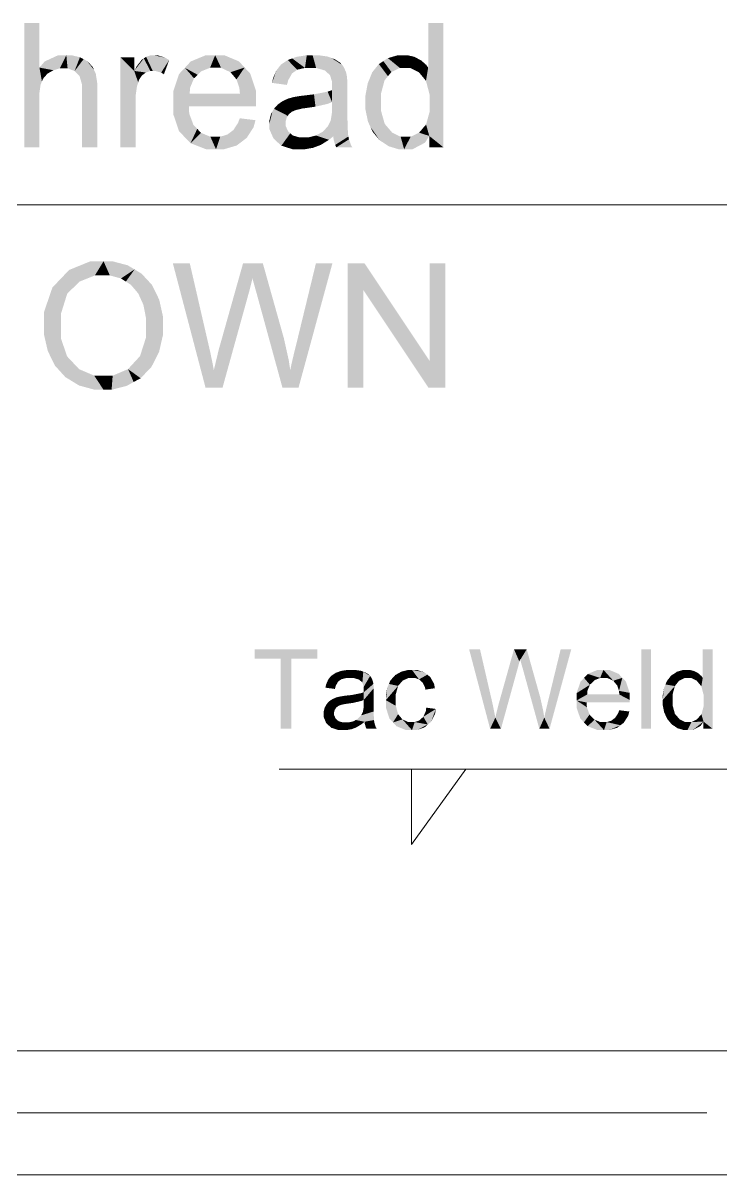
# Model space of a CAD drawing. Header units: millimetres. Extents: x 2 to 579, y 1 to 405.
# Drawn here: x 223.28 to 230.86, y 101.43 to 113.94 of the extents above; entities that cross this region are included whole.
import ezdxf

# ---------------------------------------------------------------- set-up
doc = ezdxf.new("R2010")
doc.units = ezdxf.units.MM
doc.linetypes.add('XKITLINE00', pattern=[0])
doc.layers.add('LinkedObject', color=7, linetype='Continuous', lineweight=0)

# ---------------------------------------------------------------- blocks, each defined once
blk = doc.blocks.new('*A4')
at = {"layer": 'LinkedObject'}
for points in [[(223.455, 113.94), (223.289, 112.59), (223.289, 113.94)], [(223.455, 113.456), (223.289, 112.59), (223.455, 113.94)], [(227.846, 113.94), (227.68, 113.456), (227.68, 113.94)], [(227.846, 113.94), (227.695, 113.165), (227.68, 113.456)], [(227.695, 113.165), (227.846, 113.94), (227.846, 112.59)], [(223.659, 113.591), (223.455, 113.456), (223.512, 113.523)], [(223.747, 113.591), (223.455, 113.456), (223.659, 113.591)], [(223.676, 113.448), (223.455, 113.456), (223.747, 113.591)], [(223.676, 113.448), (223.747, 113.591), (223.712, 113.448)], [(223.712, 113.448), (223.747, 113.591), (223.761, 113.448)], [(223.747, 113.591), (223.837, 113.419), (223.761, 113.448)], [(223.801, 113.591), (223.837, 113.419), (223.747, 113.591)], [(223.895, 113.569), (223.837, 113.419), (223.801, 113.591)], [(223.935, 113.548), (223.837, 113.419), (223.895, 113.569)], [(223.935, 113.548), (223.864, 113.391), (223.837, 113.419)], [(223.975, 113.526), (223.864, 113.391), (223.935, 113.548)], [(223.864, 113.391), (223.975, 113.526), (223.891, 113.363)], [(223.891, 113.363), (223.975, 113.526), (224.049, 113.429)], [(224.049, 113.429), (223.975, 113.526), (224.032, 113.467)], [(224.335, 113.569), (224.485, 113.42), (224.335, 112.59)], [(224.485, 113.42), (224.335, 113.569), (224.485, 113.569)], [(224.59, 113.557), (224.485, 113.42), (224.566, 113.541)], [(224.66, 113.419), (224.485, 113.42), (224.59, 113.557)], [(224.566, 113.541), (224.485, 113.42), (224.513, 113.472)], [(224.614, 113.574), (224.687, 113.419), (224.59, 113.557)], [(224.59, 113.557), (224.687, 113.419), (224.66, 113.419)], [(224.667, 113.591), (224.687, 113.419), (224.614, 113.574)], [(224.696, 113.591), (224.687, 113.419), (224.667, 113.591)], [(224.696, 113.591), (224.717, 113.419), (224.687, 113.419)], [(224.822, 113.564), (224.696, 113.591), (224.737, 113.591)], [(224.865, 113.538), (224.696, 113.591), (224.822, 113.564)], [(224.778, 113.402), (224.696, 113.591), (224.865, 113.538)], [(224.717, 113.419), (224.696, 113.591), (224.778, 113.402)], [(224.778, 113.402), (224.865, 113.538), (224.808, 113.384)], [(225.264, 113.591), (225.036, 113.454), (225.099, 113.523)], [(225.365, 113.591), (225.036, 113.454), (225.264, 113.591)], [(225.309, 113.454), (225.036, 113.454), (225.365, 113.591)], [(225.309, 113.454), (225.365, 113.591), (225.366, 113.454)], [(225.365, 113.591), (225.429, 113.454), (225.366, 113.454)], [(225.623, 113.524), (225.365, 113.591), (225.463, 113.591)], [(225.685, 113.457), (225.365, 113.591), (225.623, 113.524)], [(225.531, 113.406), (225.365, 113.591), (225.685, 113.457)], [(225.429, 113.454), (225.365, 113.591), (225.531, 113.406)], [(226.081, 113.49), (226.255, 113.433), (226.056, 113.458)], [(226.154, 113.539), (226.255, 113.433), (226.081, 113.49)], [(226.202, 113.556), (226.255, 113.433), (226.154, 113.539)], [(226.361, 113.591), (226.202, 113.556), (226.25, 113.573)], [(226.341, 113.453), (226.202, 113.556), (226.361, 113.591)], [(226.255, 113.433), (226.202, 113.556), (226.341, 113.453)], [(226.341, 113.453), (226.361, 113.591), (226.4, 113.453)], [(226.4, 113.453), (226.361, 113.591), (226.462, 113.453)], [(226.424, 113.591), (226.462, 113.453), (226.361, 113.591)], [(226.589, 113.576), (226.424, 113.591), (226.487, 113.591)], [(226.628, 113.561), (226.424, 113.591), (226.589, 113.576)], [(226.557, 113.425), (226.424, 113.591), (226.628, 113.561)], [(226.462, 113.453), (226.424, 113.591), (226.557, 113.425)], [(226.557, 113.425), (226.628, 113.561), (226.588, 113.397)], [(226.588, 113.397), (226.628, 113.561), (226.612, 113.376)], [(226.628, 113.561), (226.635, 113.305), (226.612, 113.376)], [(226.743, 113.487), (226.635, 113.305), (226.628, 113.561)], [(226.724, 113.509), (226.628, 113.561), (226.667, 113.546)], [(226.743, 113.487), (226.628, 113.561), (226.724, 113.509)], [(227.144, 113.495), (227.243, 113.363), (227.071, 113.404)], [(227.28, 113.408), (227.144, 113.495), (227.193, 113.527)], [(227.243, 113.363), (227.144, 113.495), (227.28, 113.408)], [(227.242, 113.559), (227.372, 113.453), (227.193, 113.527)], [(227.193, 113.527), (227.372, 113.453), (227.28, 113.408)], [(227.351, 113.591), (227.372, 113.453), (227.242, 113.559)], [(227.411, 113.591), (227.372, 113.453), (227.351, 113.591)], [(227.372, 113.453), (227.411, 113.591), (227.427, 113.453)], [(227.411, 113.591), (227.484, 113.453), (227.427, 113.453)], [(227.455, 113.591), (227.484, 113.453), (227.411, 113.591)], [(227.534, 113.572), (227.484, 113.453), (227.455, 113.591)], [(227.568, 113.553), (227.484, 113.453), (227.534, 113.572)], [(227.568, 113.553), (227.579, 113.406), (227.484, 113.453)], [(227.602, 113.535), (227.579, 113.406), (227.568, 113.553)], [(227.659, 113.486), (227.579, 113.406), (227.602, 113.535)], [(223.455, 113.183), (223.289, 112.59), (223.455, 113.456)], [(223.455, 113.183), (223.455, 113.456), (223.468, 113.273)], [(223.468, 113.273), (223.455, 113.456), (223.482, 113.306)], [(223.482, 113.306), (223.455, 113.456), (223.496, 113.338)], [(223.496, 113.338), (223.455, 113.456), (223.542, 113.39)], [(223.542, 113.39), (223.455, 113.456), (223.574, 113.409)], [(223.574, 113.409), (223.455, 113.456), (223.607, 113.428)], [(223.607, 113.428), (223.455, 113.456), (223.676, 113.448)], [(224.049, 113.429), (223.918, 113.272), (223.891, 113.363)], [(224.067, 113.392), (223.918, 113.272), (224.049, 113.429)], [(224.084, 113.282), (223.918, 113.272), (224.067, 113.392)], [(224.335, 112.59), (224.485, 113.42), (224.501, 112.59)], [(224.485, 113.42), (224.501, 113.102), (224.501, 112.59)], [(224.501, 113.102), (224.485, 113.42), (224.501, 113.155)], [(224.501, 113.155), (224.485, 113.42), (224.515, 113.252)], [(224.515, 113.252), (224.485, 113.42), (224.528, 113.296)], [(224.528, 113.296), (224.485, 113.42), (224.538, 113.325)], [(224.538, 113.325), (224.485, 113.42), (224.568, 113.37)], [(224.568, 113.37), (224.485, 113.42), (224.59, 113.387)], [(224.59, 113.387), (224.485, 113.42), (224.611, 113.403)], [(224.611, 113.403), (224.485, 113.42), (224.66, 113.419)], [(225.036, 113.454), (224.909, 113.195), (224.972, 113.386)], [(225.135, 113.34), (224.909, 113.195), (225.036, 113.454)], [(225.036, 113.454), (225.174, 113.378), (225.135, 113.34)], [(225.174, 113.378), (225.036, 113.454), (225.213, 113.416)], [(225.213, 113.416), (225.036, 113.454), (225.309, 113.454)], [(225.531, 113.406), (225.685, 113.457), (225.571, 113.359)], [(225.685, 113.457), (225.597, 113.328), (225.571, 113.359)], [(225.597, 113.328), (225.685, 113.457), (225.628, 113.235)], [(225.628, 113.235), (225.685, 113.457), (225.809, 113.202)], [(225.809, 113.202), (225.685, 113.457), (225.747, 113.39)], [(226.056, 113.458), (225.983, 113.29), (226.031, 113.426)], [(226.2, 113.392), (225.983, 113.29), (226.056, 113.458)], [(226.031, 113.426), (225.983, 113.29), (225.994, 113.342)], [(226.159, 113.32), (225.983, 113.29), (226.2, 113.392)], [(226.2, 113.392), (226.056, 113.458), (226.227, 113.412)], [(226.227, 113.412), (226.056, 113.458), (226.255, 113.433)], [(226.761, 113.465), (226.635, 113.305), (226.743, 113.487)], [(226.787, 113.408), (226.635, 113.305), (226.761, 113.465)], [(226.794, 113.374), (226.635, 113.305), (226.787, 113.408)], [(226.635, 113.305), (226.794, 113.374), (226.798, 113.353)], [(227.071, 113.404), (227.243, 113.363), (227.047, 113.344)], [(227.047, 113.344), (227.243, 113.363), (227.206, 113.318)], [(227.68, 113.456), (227.579, 113.406), (227.659, 113.486)], [(227.579, 113.406), (227.68, 113.456), (227.618, 113.359)], [(227.618, 113.359), (227.68, 113.456), (227.656, 113.312)], [(227.68, 113.456), (227.695, 113.165), (227.656, 113.312)], [(224.084, 113.21), (223.918, 113.272), (224.084, 113.282)], [(223.918, 113.272), (224.084, 113.21), (223.918, 113.21)], [(225.092, 113.237), (224.909, 113.195), (225.135, 113.34)], [(224.909, 113.195), (225.092, 113.237), (225.088, 113.174)], [(225.983, 113.29), (226.159, 113.32), (226.145, 113.268)], [(226.635, 113.228), (226.798, 113.353), (226.634, 113.211)], [(226.634, 113.211), (226.798, 113.353), (226.635, 113.082)], [(226.635, 113.305), (226.798, 113.353), (226.635, 113.254)], [(226.635, 113.254), (226.798, 113.353), (226.635, 113.25)], [(226.635, 113.25), (226.798, 113.353), (226.635, 113.228)], [(226.803, 113.277), (226.635, 113.082), (226.798, 113.353)], [(226.803, 113.221), (226.635, 113.082), (226.803, 113.277)], [(227.047, 113.344), (226.998, 113.079), (227.023, 113.285)], [(227.206, 113.318), (226.998, 113.079), (227.047, 113.344)], [(227.168, 113.176), (226.998, 113.079), (227.206, 113.318)], [(227.023, 113.285), (226.998, 113.079), (226.998, 113.152)], [(223.455, 113.125), (223.289, 112.59), (223.455, 113.183)], [(223.289, 112.59), (223.455, 113.125), (223.455, 112.59)], [(223.918, 112.59), (224.084, 113.21), (224.084, 112.59)], [(223.918, 113.21), (224.084, 113.21), (223.918, 112.59)], [(225.088, 113.174), (224.909, 113.071), (224.909, 113.195)], [(225.088, 113.174), (225.809, 113.081), (224.909, 113.071)], [(225.634, 113.174), (225.809, 113.081), (225.088, 113.174)], [(225.628, 113.235), (225.809, 113.202), (225.634, 113.174)], [(225.809, 113.081), (225.634, 113.174), (225.809, 113.202)], [(226.159, 113.12), (226.199, 112.977), (226.099, 113.093)], [(226.192, 113.129), (226.199, 112.977), (226.159, 113.12)], [(226.216, 113.136), (226.241, 112.995), (226.192, 113.129)], [(226.199, 112.977), (226.192, 113.129), (226.22, 112.986)], [(226.22, 112.986), (226.192, 113.129), (226.241, 112.995)], [(226.29, 113.148), (226.313, 113.012), (226.216, 113.136)], [(226.216, 113.136), (226.313, 113.012), (226.241, 112.995)], [(226.339, 113.154), (226.365, 113.019), (226.29, 113.148)], [(226.29, 113.148), (226.365, 113.019), (226.313, 113.012)], [(226.439, 113.166), (226.455, 113.032), (226.339, 113.154)], [(226.339, 113.154), (226.455, 113.032), (226.365, 113.019)], [(226.587, 113.195), (226.635, 113.082), (226.439, 113.166)], [(226.439, 113.166), (226.635, 113.082), (226.455, 113.032)], [(226.634, 113.211), (226.635, 113.082), (226.587, 113.195)], [(226.803, 113.221), (226.634, 113.021), (226.635, 113.082)], [(226.803, 113), (226.634, 113.021), (226.803, 113.221)], [(226.998, 113.079), (227.168, 113.176), (227.168, 113.079)], [(227.695, 113.165), (227.846, 112.59), (227.695, 113.065)], [(225.809, 113.074), (224.909, 113.071), (225.809, 113.081)], [(225.809, 113.052), (224.909, 113.071), (225.809, 113.074)], [(224.909, 113.071), (225.034, 112.701), (224.909, 112.952)], [(225.083, 112.957), (225.034, 112.701), (224.909, 113.071)], [(225.083, 112.957), (224.909, 113.071), (225.079, 113.037)], [(225.808, 113.037), (224.909, 113.071), (225.809, 113.052)], [(225.079, 113.037), (224.909, 113.071), (225.808, 113.037)], [(226.004, 113.009), (226.155, 112.932), (225.987, 112.98)], [(226.047, 113.057), (226.155, 112.932), (226.004, 113.009)], [(226.166, 112.95), (226.047, 113.057), (226.073, 113.075)], [(226.155, 112.932), (226.047, 113.057), (226.166, 112.95)], [(226.099, 113.093), (226.199, 112.977), (226.073, 113.075)], [(226.073, 113.075), (226.199, 112.977), (226.166, 112.95)], [(226.455, 113.032), (226.635, 113.082), (226.59, 113.063)], [(226.621, 112.883), (226.803, 113), (226.803, 112.885)], [(226.634, 112.966), (226.803, 113), (226.621, 112.883)], [(226.803, 113), (226.634, 112.966), (226.634, 113.021)], [(226.998, 113.079), (227.168, 112.985), (226.998, 113.004)], [(227.168, 112.985), (226.998, 113.079), (227.168, 113.079)], [(226.998, 113.004), (227.168, 112.985), (227.025, 112.871)], [(227.695, 113.065), (227.846, 112.59), (227.695, 112.974)], [(224.909, 112.952), (225.034, 112.701), (224.971, 112.767)], [(225.129, 112.833), (225.034, 112.701), (225.083, 112.957)], [(225.562, 112.777), (225.803, 112.885), (225.708, 112.693)], [(225.613, 112.854), (225.803, 112.885), (225.562, 112.777)], [(225.803, 112.885), (225.613, 112.854), (225.632, 112.906)], [(225.708, 112.693), (225.803, 112.885), (225.783, 112.81)], [(225.987, 112.98), (225.955, 112.849), (225.971, 112.95)], [(226.143, 112.914), (225.955, 112.849), (225.987, 112.98)], [(225.971, 112.95), (225.955, 112.849), (225.955, 112.884)], [(226.132, 112.875), (225.955, 112.849), (226.143, 112.914)], [(225.955, 112.849), (226.132, 112.875), (226.132, 112.853)], [(225.987, 112.98), (226.155, 112.932), (226.143, 112.914)], [(226.536, 112.761), (226.803, 112.885), (226.808, 112.739)], [(226.59, 112.819), (226.803, 112.885), (226.536, 112.761)], [(226.608, 112.855), (226.803, 112.885), (226.59, 112.819)], [(226.803, 112.885), (226.608, 112.855), (226.621, 112.883)], [(227.025, 112.871), (227.168, 112.985), (227.052, 112.813)], [(227.052, 112.813), (227.168, 112.985), (227.208, 112.844)], [(227.695, 112.974), (227.846, 112.59), (227.657, 112.838)], [(225.034, 112.701), (225.129, 112.833), (225.097, 112.635)], [(225.17, 112.791), (225.097, 112.635), (225.129, 112.833)], [(225.211, 112.748), (225.097, 112.635), (225.17, 112.791)], [(225.211, 112.748), (225.374, 112.569), (225.097, 112.635)], [(225.313, 112.705), (225.374, 112.569), (225.211, 112.748)], [(225.53, 112.753), (225.708, 112.693), (225.497, 112.729)], [(225.562, 112.777), (225.708, 112.693), (225.53, 112.753)], [(226.132, 112.82), (225.955, 112.849), (226.132, 112.853)], [(225.955, 112.849), (226.132, 112.82), (225.955, 112.787)], [(225.955, 112.787), (226.132, 112.82), (225.998, 112.687)], [(225.998, 112.687), (226.132, 112.82), (226.041, 112.647)], [(226.041, 112.647), (226.132, 112.82), (226.157, 112.765)], [(226.157, 112.765), (226.084, 112.608), (226.041, 112.647)], [(226.182, 112.743), (226.084, 112.608), (226.157, 112.765)], [(226.207, 112.72), (226.084, 112.608), (226.182, 112.743)], [(226.649, 112.71), (226.461, 112.719), (226.498, 112.74)], [(226.536, 112.761), (226.808, 112.739), (226.498, 112.74)], [(226.808, 112.739), (226.649, 112.71), (226.498, 112.74)], [(226.649, 112.71), (226.808, 112.739), (226.652, 112.676)], [(226.652, 112.676), (226.808, 112.739), (226.813, 112.708)], [(227.208, 112.844), (227.155, 112.665), (227.052, 112.813)], [(227.052, 112.813), (227.155, 112.665), (227.079, 112.755)], [(227.248, 112.798), (227.155, 112.665), (227.208, 112.844)], [(227.155, 112.665), (227.248, 112.798), (227.204, 112.633)], [(227.204, 112.633), (227.248, 112.798), (227.287, 112.752)], [(227.287, 112.752), (227.419, 112.569), (227.204, 112.633)], [(227.381, 112.705), (227.419, 112.569), (227.287, 112.752)], [(227.581, 112.749), (227.692, 112.714), (227.489, 112.705)], [(227.692, 112.714), (227.581, 112.749), (227.619, 112.794)], [(227.657, 112.838), (227.692, 112.714), (227.619, 112.794)], [(227.657, 112.838), (227.846, 112.59), (227.692, 112.714)], [(225.097, 112.635), (225.374, 112.569), (225.267, 112.569)], [(225.374, 112.705), (225.374, 112.569), (225.313, 112.705)], [(225.42, 112.705), (225.654, 112.652), (225.374, 112.569)], [(225.42, 112.705), (225.374, 112.569), (225.374, 112.705)], [(225.374, 112.569), (225.654, 112.652), (225.459, 112.569)], [(225.497, 112.729), (225.654, 112.652), (225.42, 112.705)], [(225.459, 112.569), (225.654, 112.652), (225.599, 112.61)], [(225.654, 112.652), (225.497, 112.729), (225.708, 112.693)], [(226.084, 112.608), (226.207, 112.72), (226.208, 112.569)], [(226.289, 112.569), (226.207, 112.72), (226.28, 112.698)], [(226.208, 112.569), (226.207, 112.72), (226.289, 112.569)], [(226.28, 112.698), (226.337, 112.569), (226.289, 112.569)], [(226.328, 112.698), (226.337, 112.569), (226.28, 112.698)], [(226.376, 112.698), (226.337, 112.569), (226.328, 112.698)], [(226.337, 112.569), (226.376, 112.698), (226.429, 112.585)], [(226.471, 112.601), (226.376, 112.698), (226.461, 112.719)], [(226.429, 112.585), (226.376, 112.698), (226.471, 112.601)], [(226.602, 112.672), (226.461, 112.719), (226.649, 112.71)], [(226.514, 112.617), (226.461, 112.719), (226.602, 112.672)], [(226.471, 112.601), (226.461, 112.719), (226.514, 112.617)], [(226.813, 112.708), (226.669, 112.616), (226.652, 112.676)], [(226.819, 112.677), (226.669, 112.616), (226.813, 112.708)], [(226.819, 112.677), (226.682, 112.59), (226.669, 112.616)], [(226.84, 112.618), (226.682, 112.59), (226.819, 112.677)], [(226.682, 112.59), (226.84, 112.618), (226.855, 112.59)], [(227.204, 112.633), (227.419, 112.569), (227.253, 112.601)], [(227.419, 112.569), (227.381, 112.705), (227.434, 112.705)], [(227.419, 112.569), (227.692, 112.714), (227.509, 112.569)], [(227.489, 112.705), (227.692, 112.714), (227.419, 112.569)], [(227.489, 112.705), (227.419, 112.569), (227.434, 112.705)], [(227.509, 112.569), (227.692, 112.714), (227.646, 112.641)], [(227.692, 112.714), (227.846, 112.59), (227.692, 112.59)], [(227.253, 112.601), (227.419, 112.569), (227.36, 112.569)], [(224.01, 111.353), (223.687, 111.163), (223.777, 111.258)], [(224.152, 111.353), (223.687, 111.163), (224.01, 111.353)], [(224.058, 111.199), (223.687, 111.163), (224.152, 111.353)], [(224.058, 111.199), (224.152, 111.353), (224.153, 111.199)], [(224.152, 111.353), (224.22, 111.199), (224.153, 111.199)], [(224.414, 111.309), (224.152, 111.353), (224.246, 111.353)], [(224.489, 111.264), (224.152, 111.353), (224.414, 111.309)], [(224.341, 111.166), (224.152, 111.353), (224.489, 111.264)], [(224.22, 111.199), (224.152, 111.353), (224.341, 111.166)], [(224.341, 111.166), (224.489, 111.264), (224.394, 111.132)], [(224.489, 111.264), (224.448, 111.098), (224.394, 111.132)], [(224.448, 111.098), (224.489, 111.264), (224.529, 111.003)], [(224.679, 111.095), (224.489, 111.264), (224.564, 111.219)], [(224.718, 111.015), (224.489, 111.264), (224.679, 111.095)], [(224.529, 111.003), (224.489, 111.264), (224.718, 111.015)], [(225.089, 111.33), (225.26, 109.98), (224.905, 111.33)], [(225.293, 110.445), (225.26, 109.98), (225.089, 111.33)], [(225.668, 111.33), (225.73, 111.008), (225.411, 110.418)], [(225.73, 111.008), (225.668, 111.33), (225.739, 111.041)], [(225.739, 111.041), (225.668, 111.33), (225.759, 111.121)], [(225.759, 111.121), (225.668, 111.33), (225.771, 111.167)], [(225.883, 111.33), (225.771, 111.167), (225.668, 111.33)], [(225.771, 111.167), (225.883, 111.33), (225.774, 111.152)], [(225.774, 111.152), (225.883, 111.33), (225.796, 111.073)], [(225.796, 111.073), (225.883, 111.33), (225.814, 111.009)], [(225.814, 111.009), (225.883, 111.33), (226.075, 110.646)], [(226.639, 111.33), (226.249, 110.462), (226.46, 111.33)], [(226.271, 109.98), (226.249, 110.462), (226.639, 111.33)], [(226.804, 111.33), (226.976, 111.04), (226.804, 109.98)], [(226.976, 111.04), (226.804, 111.33), (226.988, 111.33)], [(226.976, 111.04), (226.988, 111.33), (227.683, 109.98)], [(227.683, 109.98), (226.988, 111.33), (227.695, 110.271)], [(227.867, 111.33), (227.695, 110.271), (227.695, 111.33)], [(227.867, 109.98), (227.695, 110.271), (227.867, 111.33)], [(223.687, 111.163), (223.506, 110.637), (223.596, 111.068)], [(223.758, 111.004), (223.506, 110.637), (223.687, 111.163)], [(223.895, 111.134), (223.687, 111.163), (224.058, 111.199)], [(223.687, 111.163), (223.895, 111.134), (223.827, 111.069)], [(223.758, 111.004), (223.687, 111.163), (223.827, 111.069)], [(223.596, 111.068), (223.506, 110.637), (223.506, 110.805)], [(223.69, 110.787), (223.506, 110.637), (223.758, 111.004)], [(224.529, 111.003), (224.718, 111.015), (224.557, 110.941)], [(224.718, 111.015), (224.585, 110.88), (224.557, 110.941)], [(224.585, 110.88), (224.718, 111.015), (224.613, 110.736)], [(224.613, 110.736), (224.718, 111.015), (224.797, 110.754)], [(224.797, 110.754), (224.718, 111.015), (224.757, 110.935)], [(225.411, 110.418), (225.73, 111.008), (225.445, 109.98)], [(226.075, 110.646), (226.096, 109.98), (225.814, 111.009)], [(226.804, 109.98), (226.976, 111.04), (226.976, 109.98)], [(223.506, 110.637), (223.69, 110.787), (223.69, 110.634)], [(224.613, 110.654), (224.797, 110.754), (224.797, 110.653)], [(224.613, 110.736), (224.797, 110.754), (224.613, 110.654)], [(223.506, 110.637), (223.69, 110.512), (223.506, 110.549)], [(223.69, 110.512), (223.506, 110.637), (223.69, 110.634)], [(224.548, 110.322), (224.797, 110.653), (224.714, 110.286)], [(224.613, 110.524), (224.797, 110.653), (224.548, 110.322)], [(224.797, 110.653), (224.613, 110.524), (224.613, 110.654)], [(224.714, 110.286), (224.797, 110.653), (224.755, 110.367)], [(224.755, 110.367), (224.797, 110.653), (224.797, 110.55)], [(226.111, 110.519), (226.096, 109.98), (226.075, 110.646)], [(223.506, 110.549), (223.69, 110.512), (223.545, 110.38)], [(223.545, 110.38), (223.69, 110.512), (223.583, 110.301)], [(223.583, 110.301), (223.69, 110.512), (223.755, 110.32)], [(226.164, 110.281), (226.096, 109.98), (226.111, 110.519)], [(225.309, 110.376), (225.26, 109.98), (225.293, 110.445)], [(225.338, 110.238), (225.26, 109.98), (225.309, 110.376)], [(225.406, 110.402), (225.445, 109.98), (225.376, 110.277)], [(225.411, 110.418), (225.445, 109.98), (225.406, 110.402)], [(226.228, 110.38), (226.271, 109.98), (226.194, 110.233)], [(226.249, 110.462), (226.271, 109.98), (226.228, 110.38)], [(223.755, 110.32), (223.736, 110.095), (223.583, 110.301)], [(223.583, 110.301), (223.736, 110.095), (223.622, 110.221)], [(223.821, 110.25), (223.736, 110.095), (223.755, 110.32)], [(223.736, 110.095), (223.821, 110.25), (223.811, 110.049)], [(223.811, 110.049), (223.821, 110.25), (223.887, 110.18)], [(224.483, 110.252), (224.555, 110.082), (224.418, 110.181)], [(224.714, 110.286), (224.483, 110.252), (224.548, 110.322)], [(224.672, 110.205), (224.483, 110.252), (224.714, 110.286)], [(224.555, 110.082), (224.483, 110.252), (224.672, 110.205)], [(225.35, 110.169), (225.26, 109.98), (225.338, 110.238)], [(225.376, 110.277), (225.445, 109.98), (225.35, 110.169)], [(226.181, 110.169), (226.096, 109.98), (226.164, 110.281)], [(227.695, 110.271), (227.867, 109.98), (227.683, 109.98)], [(223.887, 110.18), (224.151, 109.957), (223.811, 110.049)], [(224.051, 110.11), (224.151, 109.957), (223.887, 110.18)], [(224.151, 109.957), (224.051, 110.11), (224.15, 110.11)], [(224.251, 110.11), (224.151, 109.957), (224.15, 110.11)], [(224.151, 109.957), (224.251, 110.11), (224.239, 109.957)], [(224.239, 109.957), (224.251, 110.11), (224.403, 109.999)], [(224.479, 110.041), (224.251, 110.11), (224.418, 110.181)], [(224.403, 109.999), (224.251, 110.11), (224.479, 110.041)], [(224.418, 110.181), (224.555, 110.082), (224.479, 110.041)], [(225.35, 110.169), (225.445, 109.98), (225.26, 109.98)], [(226.181, 110.169), (226.271, 109.98), (226.096, 109.98)], [(226.194, 110.233), (226.271, 109.98), (226.181, 110.169)], [(223.811, 110.049), (224.151, 109.957), (223.886, 110.003)], [(223.886, 110.003), (224.151, 109.957), (224.056, 109.957)], [(225.793, 107.138), (226.077, 107.036), (225.793, 107.036)], [(226.191, 107.036), (226.077, 107.036), (225.793, 107.138)], [(226.191, 107.036), (225.793, 107.138), (226.477, 107.138)], [(226.191, 107.036), (226.477, 107.138), (226.477, 107.036)], [(228.243, 107.138), (228.353, 106.274), (228.125, 107.138)], [(228.374, 106.571), (228.353, 106.274), (228.243, 107.138)], [(228.613, 107.138), (228.653, 106.932), (228.449, 106.554)], [(228.653, 106.932), (228.613, 107.138), (228.659, 106.953)], [(228.659, 106.953), (228.613, 107.138), (228.672, 107.003)], [(228.672, 107.003), (228.613, 107.138), (228.679, 107.033)], [(228.751, 107.138), (228.679, 107.033), (228.613, 107.138)], [(228.679, 107.033), (228.751, 107.138), (228.681, 107.024)], [(228.681, 107.024), (228.751, 107.138), (228.695, 106.973)], [(228.695, 106.973), (228.751, 107.138), (228.707, 106.932)], [(228.707, 106.932), (228.751, 107.138), (228.874, 106.7)], [(229.235, 107.138), (228.985, 106.582), (229.12, 107.138)], [(228.999, 106.274), (228.985, 106.582), (229.235, 107.138)], [(230.103, 107.138), (229.996, 106.274), (229.996, 107.138)], [(230.103, 106.274), (229.996, 106.274), (230.103, 107.138)], [(230.771, 107.138), (230.664, 106.828), (230.664, 107.138)], [(230.771, 107.138), (230.674, 106.641), (230.664, 106.828)], [(230.674, 106.641), (230.771, 107.138), (230.771, 106.274)], [(226.077, 106.274), (226.191, 107.036), (226.191, 106.274)], [(226.077, 107.036), (226.191, 107.036), (226.077, 106.274)], [(226.673, 106.881), (226.737, 106.813), (226.626, 106.849)], [(226.703, 106.892), (226.737, 106.813), (226.673, 106.881)], [(226.805, 106.914), (226.703, 106.892), (226.734, 106.903)], [(226.792, 106.826), (226.703, 106.892), (226.805, 106.914)], [(226.737, 106.813), (226.703, 106.892), (226.792, 106.826)], [(226.792, 106.826), (226.805, 106.914), (226.83, 106.826)], [(226.83, 106.826), (226.805, 106.914), (226.87, 106.826)], [(226.845, 106.914), (226.87, 106.826), (226.805, 106.914)], [(226.95, 106.904), (226.845, 106.914), (226.885, 106.914)], [(226.975, 106.895), (226.845, 106.914), (226.95, 106.904)], [(226.93, 106.808), (226.845, 106.914), (226.975, 106.895)], [(226.87, 106.826), (226.845, 106.914), (226.93, 106.808)], [(226.93, 106.808), (226.975, 106.895), (226.95, 106.79)], [(226.95, 106.79), (226.975, 106.895), (226.965, 106.777)], [(226.975, 106.895), (226.98, 106.731), (226.965, 106.777)], [(227.049, 106.848), (226.98, 106.731), (226.975, 106.895)], [(227.037, 106.862), (226.975, 106.895), (227, 106.886)], [(227.049, 106.848), (226.975, 106.895), (227.037, 106.862)], [(227.321, 106.857), (227.378, 106.769), (227.27, 106.8)], [(227.403, 106.798), (227.321, 106.857), (227.355, 106.876)], [(227.378, 106.769), (227.321, 106.857), (227.403, 106.798)], [(227.389, 106.895), (227.468, 106.827), (227.355, 106.876)], [(227.355, 106.876), (227.468, 106.827), (227.403, 106.798)], [(227.464, 106.914), (227.468, 106.827), (227.389, 106.895)], [(227.504, 106.914), (227.468, 106.827), (227.464, 106.914)], [(227.468, 106.827), (227.504, 106.914), (227.508, 106.827)], [(227.504, 106.914), (227.535, 106.827), (227.508, 106.827)], [(227.638, 106.888), (227.504, 106.914), (227.555, 106.914)], [(227.671, 106.862), (227.504, 106.914), (227.638, 106.888)], [(227.58, 106.811), (227.504, 106.914), (227.671, 106.862)], [(227.535, 106.827), (227.504, 106.914), (227.58, 106.811)], [(227.58, 106.811), (227.671, 106.862), (227.599, 106.795)], [(227.671, 106.862), (227.617, 106.779), (227.599, 106.795)], [(227.617, 106.779), (227.671, 106.862), (227.643, 106.731)], [(227.643, 106.731), (227.671, 106.862), (227.753, 106.715)], [(227.744, 106.763), (227.671, 106.862), (227.703, 106.836)], [(227.753, 106.715), (227.671, 106.862), (227.744, 106.763)], [(228.449, 106.554), (228.653, 106.932), (228.471, 106.274)], [(228.874, 106.7), (228.888, 106.274), (228.707, 106.932)], [(229.415, 106.87), (229.488, 106.802), (229.374, 106.827)], [(229.585, 106.914), (229.415, 106.87), (229.52, 106.914)], [(229.549, 106.827), (229.415, 106.87), (229.585, 106.914)], [(229.488, 106.802), (229.415, 106.87), (229.549, 106.827)], [(229.549, 106.827), (229.585, 106.914), (229.586, 106.827)], [(229.585, 106.914), (229.626, 106.827), (229.586, 106.827)], [(229.75, 106.871), (229.585, 106.914), (229.648, 106.914)], [(229.79, 106.828), (229.585, 106.914), (229.75, 106.871)], [(229.692, 106.796), (229.585, 106.914), (229.79, 106.828)], [(229.626, 106.827), (229.585, 106.914), (229.692, 106.796)], [(230.408, 106.797), (230.321, 106.853), (230.353, 106.873)], [(230.384, 106.894), (230.467, 106.826), (230.353, 106.873)], [(230.353, 106.873), (230.467, 106.826), (230.408, 106.797)], [(230.454, 106.914), (230.467, 106.826), (230.384, 106.894)], [(230.492, 106.914), (230.467, 106.826), (230.454, 106.914)], [(230.467, 106.826), (230.492, 106.914), (230.502, 106.826)], [(230.492, 106.914), (230.539, 106.826), (230.502, 106.826)], [(230.52, 106.914), (230.539, 106.826), (230.492, 106.914)], [(230.571, 106.902), (230.539, 106.826), (230.52, 106.914)], [(230.593, 106.89), (230.539, 106.826), (230.571, 106.902)], [(230.593, 106.89), (230.6, 106.796), (230.539, 106.826)], [(230.615, 106.878), (230.6, 106.796), (230.593, 106.89)], [(230.65, 106.847), (230.6, 106.796), (230.615, 106.878)], [(226.609, 106.829), (226.563, 106.721), (226.593, 106.808)], [(226.701, 106.787), (226.563, 106.721), (226.609, 106.829)], [(226.593, 106.808), (226.563, 106.721), (226.57, 106.755)], [(226.675, 106.741), (226.563, 106.721), (226.701, 106.787)], [(226.563, 106.721), (226.675, 106.741), (226.667, 106.707)], [(226.626, 106.849), (226.737, 106.813), (226.609, 106.829)], [(226.701, 106.787), (226.609, 106.829), (226.719, 106.8)], [(226.719, 106.8), (226.609, 106.829), (226.737, 106.813)], [(227.061, 106.833), (226.98, 106.731), (227.049, 106.848)], [(227.077, 106.797), (226.98, 106.731), (227.061, 106.833)], [(227.082, 106.775), (226.98, 106.731), (227.077, 106.797)], [(226.98, 106.731), (227.082, 106.775), (227.085, 106.762)], [(226.98, 106.731), (227.085, 106.762), (226.98, 106.699)], [(226.98, 106.699), (227.085, 106.762), (226.98, 106.696)], [(226.98, 106.696), (227.085, 106.762), (226.98, 106.682)], [(226.98, 106.682), (227.085, 106.762), (226.98, 106.671)], [(226.98, 106.671), (227.085, 106.762), (226.98, 106.588)], [(227.087, 106.713), (226.98, 106.588), (227.085, 106.762)], [(227.253, 106.762), (227.22, 106.585), (227.236, 106.724)], [(227.353, 106.74), (227.22, 106.585), (227.253, 106.762)], [(227.328, 106.65), (227.22, 106.585), (227.353, 106.74)], [(227.27, 106.8), (227.378, 106.769), (227.253, 106.762)], [(227.253, 106.762), (227.378, 106.769), (227.353, 106.74)], [(227.643, 106.731), (227.753, 106.715), (227.651, 106.7)], [(229.374, 106.827), (229.293, 106.661), (229.334, 106.783)], [(229.438, 106.753), (229.293, 106.661), (229.374, 106.827)], [(229.411, 106.688), (229.293, 106.661), (229.438, 106.753)], [(229.374, 106.827), (229.488, 106.802), (229.438, 106.753)], [(229.692, 106.796), (229.79, 106.828), (229.717, 106.765)], [(229.79, 106.828), (229.734, 106.746), (229.717, 106.765)], [(229.734, 106.746), (229.79, 106.828), (229.754, 106.686)], [(229.754, 106.686), (229.79, 106.828), (229.869, 106.665)], [(229.869, 106.665), (229.79, 106.828), (229.83, 106.786)], [(230.259, 106.756), (230.228, 106.586), (230.244, 106.718)], [(230.361, 106.739), (230.228, 106.586), (230.259, 106.756)], [(230.337, 106.648), (230.228, 106.586), (230.361, 106.739)], [(230.275, 106.794), (230.384, 106.768), (230.259, 106.756)], [(230.259, 106.756), (230.384, 106.768), (230.361, 106.739)], [(230.321, 106.853), (230.384, 106.768), (230.275, 106.794)], [(230.384, 106.768), (230.321, 106.853), (230.408, 106.797)], [(230.664, 106.828), (230.6, 106.796), (230.65, 106.847)], [(230.6, 106.796), (230.664, 106.828), (230.624, 106.766)], [(230.624, 106.766), (230.664, 106.828), (230.649, 106.736)], [(230.664, 106.828), (230.674, 106.641), (230.649, 106.736)], [(226.675, 106.613), (226.701, 106.521), (226.637, 106.595)], [(226.697, 106.619), (226.701, 106.521), (226.675, 106.613)], [(226.712, 106.623), (226.728, 106.533), (226.697, 106.619)], [(226.701, 106.521), (226.697, 106.619), (226.715, 106.527)], [(226.715, 106.527), (226.697, 106.619), (226.728, 106.533)], [(226.759, 106.631), (226.774, 106.543), (226.712, 106.623)], [(226.712, 106.623), (226.774, 106.543), (226.728, 106.533)], [(226.791, 106.635), (226.807, 106.548), (226.759, 106.631)], [(226.759, 106.631), (226.807, 106.548), (226.774, 106.543)], [(226.855, 106.642), (226.865, 106.556), (226.791, 106.635)], [(226.791, 106.635), (226.865, 106.556), (226.807, 106.548)], [(226.949, 106.661), (226.98, 106.588), (226.855, 106.642)], [(226.855, 106.642), (226.98, 106.588), (226.865, 106.556)], [(226.98, 106.671), (226.98, 106.588), (226.949, 106.661)], [(227.087, 106.678), (226.98, 106.588), (227.087, 106.713)], [(227.087, 106.678), (226.98, 106.549), (226.98, 106.588)], [(227.087, 106.536), (226.98, 106.549), (227.087, 106.678)], [(227.236, 106.724), (227.22, 106.585), (227.22, 106.635)], [(227.22, 106.585), (227.328, 106.65), (227.328, 106.587)], [(228.897, 106.619), (228.888, 106.274), (228.874, 106.7)], [(228.931, 106.466), (228.888, 106.274), (228.897, 106.619)], [(229.293, 106.661), (229.411, 106.688), (229.408, 106.647)], [(229.408, 106.647), (229.293, 106.582), (229.293, 106.661)], [(229.408, 106.647), (229.869, 106.588), (229.293, 106.582)], [(229.757, 106.647), (229.869, 106.588), (229.408, 106.647)], [(229.754, 106.686), (229.869, 106.665), (229.757, 106.647)], [(229.869, 106.588), (229.757, 106.647), (229.869, 106.665)], [(230.244, 106.718), (230.228, 106.586), (230.228, 106.633)], [(230.228, 106.586), (230.337, 106.648), (230.337, 106.586)], [(230.674, 106.641), (230.771, 106.274), (230.674, 106.577)], [(226.566, 106.523), (226.545, 106.439), (226.555, 106.504)], [(226.665, 106.481), (226.545, 106.439), (226.566, 106.523)], [(226.555, 106.504), (226.545, 106.439), (226.545, 106.462)], [(226.658, 106.456), (226.545, 106.439), (226.665, 106.481)], [(226.576, 106.542), (226.673, 106.492), (226.566, 106.523)], [(226.566, 106.523), (226.673, 106.492), (226.665, 106.481)], [(226.603, 106.572), (226.673, 106.492), (226.576, 106.542)], [(226.68, 106.504), (226.603, 106.572), (226.62, 106.584)], [(226.673, 106.492), (226.603, 106.572), (226.68, 106.504)], [(226.637, 106.595), (226.701, 106.521), (226.62, 106.584)], [(226.62, 106.584), (226.701, 106.521), (226.68, 106.504)], [(226.865, 106.556), (226.98, 106.588), (226.951, 106.576)], [(226.971, 106.461), (227.087, 106.536), (227.087, 106.462)], [(226.98, 106.514), (227.087, 106.536), (226.971, 106.461)], [(227.087, 106.536), (226.98, 106.514), (226.98, 106.549)], [(227.328, 106.524), (227.22, 106.585), (227.328, 106.587)], [(227.22, 106.585), (227.298, 106.344), (227.22, 106.506)], [(227.328, 106.524), (227.298, 106.344), (227.22, 106.585)], [(227.22, 106.506), (227.298, 106.344), (227.259, 106.386)], [(227.353, 106.433), (227.298, 106.344), (227.328, 106.524)], [(227.627, 106.405), (227.764, 106.49), (227.676, 106.321)], [(227.654, 106.464), (227.764, 106.49), (227.627, 106.405)], [(227.764, 106.49), (227.654, 106.464), (227.659, 106.504)], [(227.676, 106.321), (227.764, 106.49), (227.712, 106.351)], [(227.712, 106.351), (227.764, 106.49), (227.755, 106.436)], [(228.384, 106.527), (228.353, 106.274), (228.374, 106.571)], [(228.402, 106.438), (228.353, 106.274), (228.384, 106.527)], [(228.446, 106.543), (228.471, 106.274), (228.426, 106.464)], [(228.449, 106.554), (228.471, 106.274), (228.446, 106.543)], [(228.972, 106.529), (228.999, 106.274), (228.95, 106.435)], [(228.985, 106.582), (228.999, 106.274), (228.972, 106.529)], [(229.869, 106.583), (229.293, 106.582), (229.869, 106.588)], [(229.869, 106.569), (229.293, 106.582), (229.869, 106.583)], [(229.293, 106.582), (229.373, 106.344), (229.293, 106.505)], [(229.405, 106.508), (229.373, 106.344), (229.293, 106.582)], [(229.405, 106.508), (229.293, 106.582), (229.402, 106.56)], [(229.869, 106.56), (229.293, 106.582), (229.869, 106.569)], [(229.402, 106.56), (229.293, 106.582), (229.869, 106.56)], [(229.293, 106.505), (229.373, 106.344), (229.333, 106.387)], [(229.434, 106.429), (229.373, 106.344), (229.405, 106.508)], [(230.228, 106.586), (230.337, 106.526), (230.228, 106.538)], [(230.337, 106.526), (230.228, 106.586), (230.337, 106.586)], [(230.228, 106.538), (230.337, 106.526), (230.245, 106.453)], [(230.245, 106.453), (230.337, 106.526), (230.262, 106.416)], [(230.262, 106.416), (230.337, 106.526), (230.362, 106.436)], [(230.674, 106.519), (230.771, 106.274), (230.65, 106.432)], [(230.674, 106.577), (230.771, 106.274), (230.674, 106.519)], [(226.545, 106.439), (226.658, 106.456), (226.658, 106.442)], [(226.658, 106.421), (226.545, 106.439), (226.658, 106.442)], [(226.545, 106.439), (226.658, 106.421), (226.545, 106.4)], [(226.545, 106.4), (226.658, 106.421), (226.572, 106.335)], [(226.572, 106.335), (226.658, 106.421), (226.6, 106.31)], [(226.6, 106.31), (226.658, 106.421), (226.674, 106.385)], [(226.674, 106.385), (226.628, 106.285), (226.6, 106.31)], [(226.69, 106.371), (226.628, 106.285), (226.674, 106.385)], [(226.706, 106.357), (226.628, 106.285), (226.69, 106.371)], [(226.628, 106.285), (226.706, 106.357), (226.707, 106.26)], [(226.758, 106.26), (226.706, 106.357), (226.753, 106.343)], [(226.707, 106.26), (226.706, 106.357), (226.758, 106.26)], [(226.875, 106.28), (226.814, 106.343), (226.869, 106.356)], [(226.989, 106.351), (226.869, 106.356), (226.893, 106.37)], [(226.959, 106.326), (226.869, 106.356), (226.989, 106.351)], [(226.902, 106.291), (226.869, 106.356), (226.959, 106.326)], [(226.875, 106.28), (226.869, 106.356), (226.902, 106.291)], [(226.916, 106.383), (227.091, 106.369), (226.893, 106.37)], [(227.091, 106.369), (226.989, 106.351), (226.893, 106.37)], [(226.916, 106.383), (227.087, 106.462), (227.091, 106.369)], [(226.951, 106.42), (227.087, 106.462), (226.916, 106.383)], [(226.963, 106.443), (227.087, 106.462), (226.951, 106.42)], [(227.087, 106.462), (226.963, 106.443), (226.971, 106.461)], [(226.989, 106.351), (227.091, 106.369), (226.991, 106.329)], [(226.991, 106.329), (227.091, 106.369), (227.094, 106.349)], [(227.298, 106.344), (227.353, 106.433), (227.377, 106.404)], [(227.401, 106.376), (227.298, 106.344), (227.377, 106.404)], [(227.401, 106.376), (227.504, 106.26), (227.298, 106.344)], [(227.464, 106.347), (227.504, 106.26), (227.401, 106.376)], [(227.586, 106.366), (227.676, 106.321), (227.534, 106.347)], [(227.676, 106.321), (227.586, 106.366), (227.606, 106.385)], [(227.627, 106.405), (227.676, 106.321), (227.606, 106.385)], [(228.41, 106.395), (228.353, 106.274), (228.402, 106.438)], [(228.41, 106.395), (228.471, 106.274), (228.353, 106.274)], [(228.426, 106.464), (228.471, 106.274), (228.41, 106.395)], [(228.942, 106.395), (228.888, 106.274), (228.931, 106.466)], [(228.942, 106.395), (228.999, 106.274), (228.888, 106.274)], [(228.95, 106.435), (228.999, 106.274), (228.942, 106.395)], [(229.373, 106.344), (229.434, 106.429), (229.414, 106.302)], [(229.46, 106.402), (229.414, 106.302), (229.434, 106.429)], [(229.487, 106.374), (229.414, 106.302), (229.46, 106.402)], [(229.487, 106.374), (229.591, 106.26), (229.414, 106.302)], [(229.552, 106.347), (229.591, 106.26), (229.487, 106.374)], [(229.67, 106.362), (229.77, 106.313), (229.62, 106.347)], [(229.691, 106.378), (229.805, 106.339), (229.67, 106.362)], [(229.77, 106.313), (229.67, 106.362), (229.805, 106.339)], [(229.711, 106.393), (229.805, 106.339), (229.691, 106.378)], [(229.711, 106.393), (229.866, 106.462), (229.805, 106.339)], [(229.744, 106.442), (229.866, 106.462), (229.711, 106.393)], [(229.866, 106.462), (229.744, 106.442), (229.756, 106.476)], [(229.805, 106.339), (229.866, 106.462), (229.853, 106.414)], [(230.362, 106.436), (230.328, 106.322), (230.262, 106.416)], [(230.262, 106.416), (230.328, 106.322), (230.28, 106.379)], [(230.388, 106.407), (230.328, 106.322), (230.362, 106.436)], [(230.328, 106.322), (230.388, 106.407), (230.36, 106.301)], [(230.36, 106.301), (230.388, 106.407), (230.413, 106.377)], [(230.413, 106.377), (230.497, 106.26), (230.36, 106.301)], [(230.473, 106.347), (230.497, 106.26), (230.413, 106.377)], [(230.601, 106.376), (230.672, 106.353), (230.542, 106.347)], [(230.672, 106.353), (230.601, 106.376), (230.625, 106.404)], [(230.65, 106.432), (230.672, 106.353), (230.625, 106.404)], [(230.65, 106.432), (230.771, 106.274), (230.672, 106.353)], [(226.753, 106.343), (226.79, 106.26), (226.758, 106.26)], [(226.784, 106.343), (226.79, 106.26), (226.753, 106.343)], [(226.814, 106.343), (226.79, 106.26), (226.784, 106.343)], [(226.79, 106.26), (226.814, 106.343), (226.848, 106.27)], [(226.848, 106.27), (226.814, 106.343), (226.875, 106.28)], [(227.094, 106.349), (227.002, 106.29), (226.991, 106.329)], [(227.098, 106.329), (227.002, 106.29), (227.094, 106.349)], [(227.098, 106.329), (227.01, 106.274), (227.002, 106.29)], [(227.111, 106.292), (227.01, 106.274), (227.098, 106.329)], [(227.01, 106.274), (227.111, 106.292), (227.121, 106.274)], [(227.298, 106.344), (227.504, 106.26), (227.336, 106.302)], [(227.336, 106.302), (227.504, 106.26), (227.44, 106.26)], [(227.504, 106.26), (227.464, 106.347), (227.502, 106.347)], [(227.534, 106.347), (227.504, 106.26), (227.502, 106.347)], [(227.534, 106.347), (227.676, 106.321), (227.504, 106.26)], [(227.504, 106.26), (227.676, 106.321), (227.555, 106.26)], [(227.555, 106.26), (227.676, 106.321), (227.641, 106.29)], [(229.414, 106.302), (229.591, 106.26), (229.522, 106.26)], [(229.591, 106.347), (229.591, 106.26), (229.552, 106.347)], [(229.62, 106.347), (229.77, 106.313), (229.591, 106.26)], [(229.62, 106.347), (229.591, 106.26), (229.591, 106.347)], [(229.591, 106.26), (229.77, 106.313), (229.645, 106.26)], [(229.645, 106.26), (229.77, 106.313), (229.735, 106.286)], [(230.36, 106.301), (230.497, 106.26), (230.391, 106.28)], [(230.391, 106.28), (230.497, 106.26), (230.46, 106.26)], [(230.497, 106.26), (230.473, 106.347), (230.507, 106.347)], [(230.497, 106.26), (230.672, 106.353), (230.555, 106.26)], [(230.542, 106.347), (230.672, 106.353), (230.497, 106.26)], [(230.542, 106.347), (230.497, 106.26), (230.507, 106.347)], [(230.555, 106.26), (230.672, 106.353), (230.642, 106.306)], [(230.672, 106.353), (230.771, 106.274), (230.672, 106.274)]]:
    blk.add_hatch(color=7, dxfattribs=at).paths.add_polyline_path(points, flags=17)
at = {"layer": 'LinkedObject', "color": 6, "linetype": 'XKITLINE00', "lineweight": 0}
for p, q in [((232.334, 111.964), (216.457, 111.964)), ((231.055, 105.836), (226.06, 105.836)), ((217.537, 102.103), (230.71, 102.103))]:
    blk.add_line(p, q, dxfattribs=at)
at = {"layer": 'LinkedObject', "color": 4, "linetype": 'XKITLINE00', "lineweight": 0}
for q in [(228.088, 105.836), (227.497, 105.836)]:
    blk.add_line((227.497, 105.016), q, dxfattribs=at)
at = {"layer": 'LinkedObject', "color": 7, "linetype": 'XKITLINE00', "lineweight": 0}
for p, q in [((219.917, 102.777), (249.051, 102.777)), ((249.051, 101.428), (219.917, 101.428))]:
    blk.add_line(p, q, dxfattribs=at)

msp = doc.modelspace()

# ---------------------------------------------------------------- block references
at = {"lineweight": 0}
msp.add_blockref('*A4', (0, 0), dxfattribs=at)

doc.saveas('drawing.dxf')
